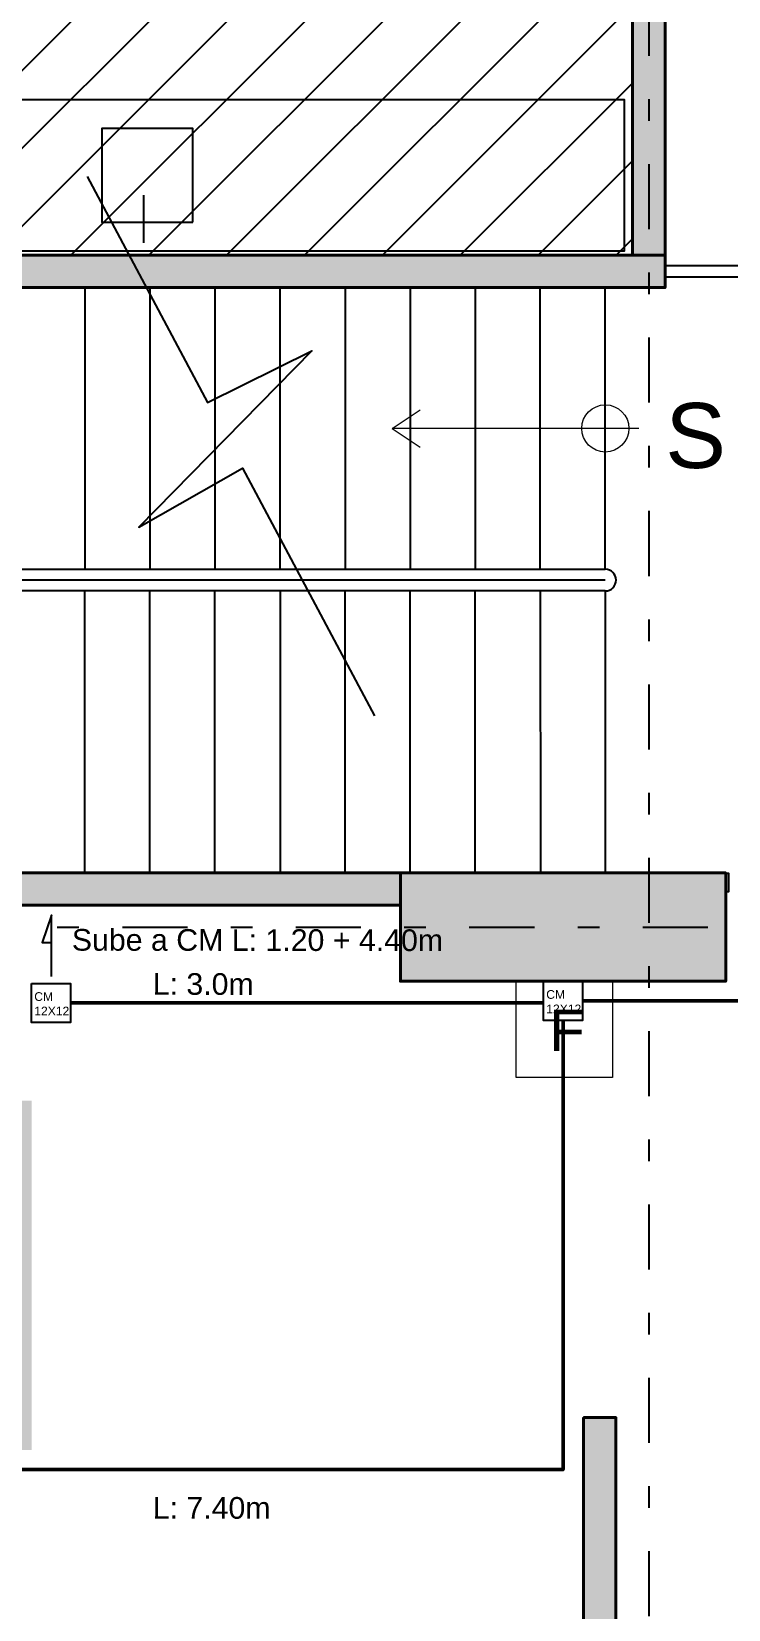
# Model space of a CAD drawing. Header units: millimetres. Extents: x 3781 to 4924, y 1639 to 1721.
# Drawn here: x 4792.36 to 4795.57, y 1655.38 to 1662.66 of the extents above; entities that cross this region are included whole.
import ezdxf
from ezdxf.enums import TextEntityAlignment as Align

# ---------------------------------------------------------------- set-up
doc = ezdxf.new("R2010")
doc.units = ezdxf.units.MM
for name, pattern in [('CENTER', [0.7, 0.3, -0.2, 0, -0.2]), ('DASHED2', [9.524999999999995, 6.349999999999998, -3.174999999999998]), ('HIDDEN', [0.375, 0.25, -0.125])]:
    doc.linetypes.add(name, pattern=pattern)
for name, color, linetype in [('1amobla', 2, 'Continuous'), ('A-HATCH CONCRETO', 8, 'Continuous'), ('AMOBLAMIENTO', 1, 'Continuous'), ('AREA PARQUEO', 51, 'Continuous'), ('AS_GL DETECCION_PISO 1', 7, 'Continuous'), ('AS_GL DETECCION_PISO 2', 7, 'Continuous'), ('EJE-ESTRUCTURA', 1, 'CENTER'), ('F-2', 2, 'Continuous'), ('GG_LAZO CONTROL DRIVERS', 82, 'Continuous'), ('HACHTCOLUMNA', 250, 'Continuous'), ('LINEA-1', 1, 'Continuous'), ('PROYECCION', 1, 'DASHED2')]:
    doc.layers.add(name, color=color, linetype=linetype)
for name, color, linetype, lineweight in [('Estructura', 6, 'Continuous', 40), ('Muro', 4, 'Continuous', 40), ('TEXTOS', 7, 'Continuous', 20)]:
    doc.layers.add(name, color=color, linetype=linetype, lineweight=lineweight)
doc.styles.add('Arial_400', font='arial.ttf')
doc.styles.get("Standard").update_dxf_attribs({"font": 'arial.ttf'})

# ---------------------------------------------------------------- blocks, each defined once
blk = doc.blocks.new('Estructura cubierta')
at = {"layer": 'HACHTCOLUMNA'}
h = blk.add_hatch(color=256, dxfattribs=at)
h.paths.add_polyline_path([(1971.250369642019, -5904.924076078108), (1971.250369641373, -5903.424076081369), (1970.750369640326, -5903.424076081584), (1970.750369640971, -5904.924076078324)])
h.paths.add_polyline_path([(1977.352793372846, -5903.42383677709), (1978.852793369586, -5903.423836777736), (1978.852793369371, -5903.923836778784), (1977.352793372631, -5903.923836778138)])
h.paths.add_polyline_path([(1962.750369687844, -5904.924076074174), (1962.750369687198, -5903.424076077436), (1962.25036968615, -5903.42407607765), (1962.250369686796, -5904.924076074391)])
h.paths.add_polyline_path([(1978.248002289701, -5911.948834048708), (1978.247996607098, -5909.548834110516), (1978.747996608146, -5909.548834110731), (1978.748002290748, -5911.948834048923)])
h.paths.add_polyline_path([(1970.75036967931, -5909.548834110963), (1970.75036968014, -5911.948834048923), (1971.250369680024, -5911.94883405057), (1971.250369679076, -5909.548834110283)])
h.paths.add_polyline_path([(1962.250369689387, -5909.548834110965), (1962.250369690218, -5911.948834048923), (1962.750369690101, -5911.948834050571), (1962.750369689154, -5909.548834110284)])
h.paths.add_polyline_path([(1978.748002271606, -5859.123954560373), (1978.248002272304, -5859.123954558991), (1978.248002272253, -5857.623954558409), (1978.748002270857, -5857.623954559325)])
h.paths.add_polyline_path([(1971.250369663152, -5859.123954557263), (1970.75036966385, -5859.123954555884), (1970.7503696638, -5857.623954555302), (1971.250369662403, -5857.623954556215)])
at = {"layer": 'EJE-ESTRUCTURA'}
for p, q in [((1978.497996631386, -5855.354215785774), (1978.49799660527, -5914.914149221913)), ((1978.498002271553, -5855.354215786886), (1978.498002243985, -5914.91414900909)), ((1952.870491922903, -5903.673836776923), (1984.533174937007, -5903.673836778717))]:
    blk.add_line(p, q, dxfattribs=at)
at = {"layer": 'Estructura'}
blk.add_lwpolyline([(1977.352793372846, -5903.42383677709), (1978.852793369586, -5903.423836777736), (1978.852793369371, -5903.923836778784), (1977.352793372631, -5903.923836778138)], close=True, dxfattribs=at)
blk = doc.blocks.new('AS_Manual Pull Station _Addressable_')
at = {"color": 0, "linetype": 'Continuous', "lineweight": 15}
for p, q in [((-0.1553862822076203, 0.1503553885763041), (0.1402363802923812, 0.1503553885763041)), ((-0.1553862822076203, -0.1452672739236975), (-0.1553862822076203, 0.1503553885763041)), ((0.1402363802923812, 0.1503553885763041), (0.1402363802923812, -0.1452672739236975)), ((0.1402363802923812, -0.1452672739236975), (-0.1553862822076203, -0.1452672739236975))]:
    blk.add_line(p, q, dxfattribs=at)
at = {"color": 0, "linetype": 'Continuous', "lineweight": 15, "style": 'Arial_400'}
blk.add_text('F', height=0.127, dxfattribs=at).set_placement((0, 0), align=Align.MIDDLE_CENTER)
blk = doc.blocks.new('Caja metalica de 12')
at = {"layer": '1amobla', "linetype": 'Continuous', "ltscale": 0.3}
blk.add_lwpolyline([(-1069.691067340418, -2855.356517794578), (-1069.511067340418, -2855.356517794578), (-1069.511067340418, -2855.536517794578), (-1069.691067340418, -2855.536517794578), (-1069.691067340418, -2855.356517794578)], dxfattribs=at)
at = {"layer": '1amobla', "color": 7, "linetype": 'Continuous', "ltscale": 0.3, "insert": (-1069.678574188772, -2855.396843407825), "char_height": 0.04, "width": 0.07915712532667385, "attachment_point": 1}
blk.add_mtext('CM 12X12', dxfattribs=at)

msp = doc.modelspace()

# ---------------------------------------------------------------- hatches: boundary and pattern name
at = {"layer": 'A-HATCH CONCRETO', "ltscale": 0.01}
h = msp.add_hatch(color=256, dxfattribs=at)
h.dxf.hatch_style = 1
h.paths.add_polyline_path([(4792.36025750296, 1656.264474373455), (4792.210232263777, 1656.264474373455), (4792.210051329663, 1657.726110567934), (4792.360076568846, 1657.726110567934)])
h.paths.add_polyline_path([(4792.210163681124, 1657.277382653931), (4792.210163681124, 1657.427407893113), (4791.576492336795, 1657.427407893113), (4791.576492336795, 1657.277382653931)])
h.paths.add_polyline_path([(4790.122532522735, 1657.277055521055), (4790.122532522735, 1657.427080760237), (4790.77649233587, 1657.427407893113), (4790.77649233587, 1657.277382653931)])
h.paths.add_polyline_path([(4788.758666080019, 1657.277319020959), (4788.758666080019, 1657.427344260142), (4789.322532522719, 1657.427671392997), (4789.322532522719, 1657.277646153814)])
h.paths.add_polyline_path([(4787.608743040935, 1656.264533625095), (4787.458717801753, 1656.264533625095), (4787.458669649133, 1657.277354298127), (4787.608694888316, 1657.277354298127)])
h.paths.add_polyline_path([(4787.458717801753, 1656.264533625095), (4792.36025750296, 1656.264474373455), (4792.360257507602, 1656.114470172002), (4787.458717806394, 1656.114529423527)])
h.paths.add_polyline_path([(4789.061892998431, 1656.264674240174), (4788.911867759249, 1656.264674240174), (4788.911819606628, 1657.277494913205), (4789.061844845812, 1657.277494913205)])
h.paths.add_polyline_path([(4790.711075250696, 1656.264574306814), (4790.561050011513, 1656.264574306814), (4790.560997892717, 1657.277355892535), (4790.7110231319, 1657.277355892535)])
h.paths.add_polyline_path([(4792.341525957945, 1658.628480194523), (4792.341539732225, 1658.628504525774), (4792.191490630359, 1658.628504525774), (4792.19147685608, 1658.628480194523)], flags=17)
h.paths.add_polyline_path([(4794.061089815345, 1658.778509475967), (4790.409582003326, 1658.778458445008), (4790.409581998685, 1658.628454243556), (4794.061089810702, 1658.628505274398)])
h.paths.add_polyline_path([(4790.409582874994, 1658.778496569508), (4790.409788992636, 1662.502248308514), (4790.559793194088, 1662.502248313154), (4790.559587076563, 1658.778496574149)])
h.paths.add_polyline_path([(4787.46082855809, 1659.727553216045), (4789.508713168469, 1659.727538901996), (4789.50871317311, 1659.577534700544), (4788.558713168468, 1659.577538901996), (4788.558713168468, 1658.777538901996), (4788.408713168468, 1658.778494660005), (4788.408713168468, 1659.577543963872), (4787.460828562731, 1659.577549014476)])
h.paths.add_polyline_path([(4795.281321580377, 1661.628365757656), (4790.559829522251, 1661.62845884448), (4790.55982951761, 1661.478454643027), (4795.281321575736, 1661.478361556087)])
h.paths.add_polyline_path([(4791.869389255469, 1661.62844316055), (4791.869752381815, 1662.659551717001), (4792.019756583267, 1662.659551721641), (4792.019393457038, 1661.628443165191)])
h.paths.add_polyline_path([(4788.308232844574, 1662.502427862934), (4788.308232844574, 1662.65242786038), (4790.559918966492, 1662.652244893911), (4790.559918966492, 1662.502244896466)])
h.paths.add_polyline_path([(4795.131321544968, 1661.628404353584), (4795.131683966732, 1668.152694975916), (4795.281688168185, 1668.152694980557), (4795.281325746537, 1661.628404358225)])
h.paths.add_polyline_path([(4796.484654876339, 1661.628385026081), (4799.059440618134, 1661.62844610972), (4799.059440622776, 1661.478441908268), (4796.48465488098, 1661.478380824512)])
h.paths.add_polyline_path([(4796.564703108467, 1661.478382504948), (4796.564816408476, 1658.678561495195), (4796.714865510342, 1658.678561495195), (4796.714752097194, 1661.478382820324)])
h.paths.add_polyline_path([(4797.617233454408, 1658.828625720341), (4798.660417403714, 1658.82864186162), (4798.660417403714, 1658.678592759754), (4797.617233454408, 1658.678576618476)])
h.paths.add_polyline_path([(4796.714785183221, 1657.519540050604), (4798.66042669234, 1657.519563881452), (4798.66042669234, 1657.369514779586), (4796.714785183221, 1657.369490948739)])
h.paths.add_polyline_path([(4796.564735744305, 1656.368783765859), (4796.565017081051, 1657.519540053939), (4796.715066182916, 1657.519540053939), (4796.714784846172, 1656.368783765859)])
h.paths.add_polyline_path([(4798.660420879478, 1656.26448303583), (4798.660459627235, 1655.368789080471), (4798.510410525369, 1655.368789080471), (4798.510371777611, 1656.26448303583)])
h.paths.add_polyline_path([(4798.660435516602, 1656.264483035716), (4799.10744278127, 1656.264489833702), (4799.10744278127, 1656.114440731836), (4798.660435516602, 1656.114433933851)])
h.paths.add_polyline_path([(4799.257491883091, 1656.264489833702), (4799.25751686786, 1655.064489833702), (4799.107467765994, 1655.064489833702), (4799.107442781225, 1656.264489833702)])
h.paths.add_polyline_path([(4796.714903604317, 1655.368783765674), (4799.10744278127, 1655.368790563667), (4799.10744278127, 1655.218741461801), (4796.714903604317, 1655.218734663809)])
h.paths.add_polyline_path([(4796.564735744305, 1655.368783765859), (4796.565014186677, 1654.172413839799), (4796.715063288543, 1654.172413839799), (4796.714784846172, 1655.368783765859)])
h.paths.add_polyline_path([(4795.955789585601, 1654.172285542422), (4796.714787944483, 1654.172423677855), (4796.714787944483, 1654.022374575989), (4795.955789585601, 1654.022236440557)])
h.paths.add_polyline_path([(4794.904886506521, 1656.264455027987), (4794.906309635299, 1652.652887706397), (4795.056358737165, 1652.652887706397), (4795.054935608387, 1656.264455027987)])
h.paths.add_polyline_path([(4795.055789597658, 1654.172254946349), (4795.055760007508, 1654.172323261626), (4795.055760007508, 1654.02227415976), (4795.055789597658, 1654.022205844484)], flags=17)
h.paths.add_polyline_path([(4797.305826397183, 1654.172342961066), (4799.107450457391, 1654.172423677857), (4799.107450457391, 1654.022374575991), (4797.305826397183, 1654.022293859201)])
h.paths.add_polyline_path([(4798.691572549634, 1651.85650886418), (4798.691597088599, 1650.352842777212), (4798.541547986733, 1650.352842777212), (4798.541523447768, 1651.85650886418)])
h.paths.add_polyline_path([(4798.691575565594, 1651.85651965094), (4799.107453960503, 1651.85655992703), (4799.107453960503, 1651.706510825164), (4798.691575565594, 1651.706470549075)])
h.paths.add_polyline_path([(4799.257499553632, 1651.856550706797), (4799.257524092598, 1650.352884619829), (4799.107474990732, 1650.352884619829), (4799.107450451767, 1651.856550706797)])
h.paths.add_polyline_path([(4795.456298769885, 1650.352861786884), (4799.257499552152, 1650.352884619829), (4799.257499552152, 1650.202835517962), (4795.456298769885, 1650.202812685017)])
h.paths.add_polyline_path([(4794.956363365203, 1650.202834794136), (4794.956298768673, 1650.252888523912), (4795.456266471638, 1650.25288852404), (4795.456331068168, 1650.202834794264)])
h.paths.add_polyline_path([(4794.956363365203, 1650.202834794136), (4794.906309635428, 1650.202770197606), (4794.906309635299, 1652.652855822565), (4794.956363365075, 1652.652920419095)])
at = {"layer": 'A-HATCH CONCRETO', "linetype": 'HIDDEN', "ltscale": 0.3, "true_color": 0xa953a0, "transparency": 33554559}
h = msp.add_hatch(dxfattribs=at)
h.set_pattern_fill('ANSI31', color=215, scale=0.08, style=0)
h.set_pattern_definition([(45, (2856.708296437967, 4562.201722231335), (-0.1796051224213831, 0.1796051224213831), [])])
h.paths.add_polyline_path([(4788.308232844574, 1662.65242786038), (4790.559918966492, 1662.65242786038), (4790.559900896407, 1661.628485027968), (4791.869389107806, 1661.628023864431), (4795.131321513766, 1661.627842665376), (4795.131321311927, 1668.152694975905), (4789.15823342868, 1668.152712629599), (4789.15823342868, 1668.005082330013), (4788.308232844574, 1668.005082330013)])

# ---------------------------------------------------------------- linework, layer by layer
at = {"linetype": 'ByBlock', "ltscale": 0.3}
msp.add_lwpolyline([(4788.308232844574, 1662.65242786038), (4790.559918966492, 1662.65242786038), (4790.559900896407, 1661.628485027968), (4791.869389107806, 1661.628023864431), (4795.131321513766, 1661.627842665376), (4795.131321311927, 1668.152694975905), (4789.15823342868, 1668.152712629599), (4789.15823342868, 1668.005082330013), (4788.308232844574, 1668.005082330013), (4788.308232844574, 1662.65242786038)], dxfattribs=at)
at = {"layer": '1amobla', "color": 7, "linetype": 'Continuous', "ltscale": 0.3, "true_color": 0xffffff, "elevation": -1207.545492033964}
for points in [[(4794.72107358293, 1658.276964492818), (4794.901073582931, 1658.276964492818), (4794.901073582931, 1658.096964492818), (4794.72107358293, 1658.096964492818), (4794.72107358293, 1658.276964492818)], [(4794.72107358293, 1658.276964492818), (4794.901073582931, 1658.276964492818), (4794.901073582931, 1658.096964492818), (4794.72107358293, 1658.096964492818), (4794.72107358293, 1658.276964492818)], [(4794.721112292395, 1658.276991090413), (4794.901112292394, 1658.276991090413), (4794.901112292394, 1658.096991090412), (4794.721112292395, 1658.096991090412), (4794.721112292395, 1658.276991090413)], [(4794.721112292395, 1658.276991090413), (4794.901112292394, 1658.276991090413), (4794.901112292394, 1658.096991090412), (4794.721112292395, 1658.096991090412), (4794.721112292395, 1658.276991090413)], [(4794.721112292395, 1658.276990143022), (4794.901112292394, 1658.276990143022), (4794.901112292394, 1658.096990143022), (4794.721112292395, 1658.096990143022), (4794.721112292395, 1658.276990143022)], [(4794.721112292395, 1658.276990143022), (4794.901112292394, 1658.276990143022), (4794.901112292394, 1658.096990143022), (4794.721112292395, 1658.096990143022), (4794.721112292395, 1658.276990143022)], [(4794.721112292395, 1658.276990143061), (4794.901112292394, 1658.276990143061), (4794.901112292394, 1658.096990143061), (4794.721112292395, 1658.096990143061), (4794.721112292395, 1658.276990143061)]]:
    msp.add_lwpolyline(points, dxfattribs=at)
at = {"layer": '1amobla', "color": 7, "linetype": 'Continuous', "ltscale": 0.3, "true_color": 0xffffff}
msp.add_lwpolyline([(4792.46025970245, 1652.712892755462), (4792.460259704116, 1652.562888902609), (4794.906344719284, 1652.563852776094), (4794.904886506521, 1656.264455027987), (4795.054935585088, 1656.264514154439), (4795.054935585088, 1654.172121589686)], dxfattribs=at)
at = {"layer": 'AMOBLAMIENTO'}
msp.add_line((4792.878159065799, 1661.68493213583), (4792.878159065799, 1661.904263434537), dxfattribs=at)
for points in [[(4792.066046122042, 1661.646584083043), (4792.066046122042, 1662.346584083043), (4795.093707160639, 1662.346584083043), (4795.093707160639, 1661.646584083043)], [(4793.103959764887, 1661.780684584131), (4793.103959764887, 1662.213157658645), (4792.684132538219, 1662.213157658645), (4792.684132538219, 1661.780684584131)]]:
    msp.add_lwpolyline(points, close=True, dxfattribs=at)
at = {"layer": 'AREA PARQUEO', "color": 2}
for p, q in [((4792.60596034112, 1661.478471618409), (4792.605960339888, 1660.178653550875)), ((4792.90596034303, 1661.478471618152), (4792.905960340453, 1660.178653550293)), ((4793.205960340748, 1661.478471616961), (4793.2059603389, 1660.178653549709)), ((4793.505960339972, 1660.178653549122), (4793.50596034126, 1661.478471618098)), ((4793.805960341191, 1661.478471617376), (4793.805960340463, 1660.17865354854)), ((4794.105960345661, 1661.47847161665), (4794.105960342916, 1660.178653547953)), ((4794.405960341283, 1661.478471616857), (4794.405960340668, 1660.178653547368)), ((4794.705960339501, 1660.178653546786), (4794.705960340071, 1661.478627525611)), ((4795.005960338583, 1660.178653553905), (4795.005960338302, 1661.478471623579)), ((4792.005960342071, 1660.178653551923), (4795.005960340394, 1660.178653562652)), ((4795.005960340791, 1660.128653555023), (4792.005960342071, 1660.128653552)), ((4795.005960340325, 1660.078653555209), (4792.005960342071, 1660.078653551954)), ((4792.605960339957, 1658.77883548507), (4792.605960339842, 1660.078653552603)), ((4792.905960341866, 1658.778835485072), (4792.905960340406, 1660.078653552931)), ((4793.205960339585, 1658.778835486004), (4793.205960338852, 1660.078653553256)), ((4793.505960339925, 1660.07865355358), (4793.505960340097, 1658.778835484604)), ((4793.805960340027, 1658.778835485072), (4793.805960340416, 1660.078653553908)), ((4794.105960344497, 1658.778835485536), (4794.105960342868, 1660.078653554232)), ((4794.40596034012, 1658.77883548507), (4794.405960340621, 1660.078653554558)), ((4794.705960339454, 1660.078653554886), (4794.706782995456, 1658.777565056512)), ((4795.005960338537, 1660.078653562914), (4795.005960337139, 1658.778835493241))]:
    msp.add_line(p, q, dxfattribs=at)
msp.add_arc((4795.005960340394, 1660.128653562729), 0.0499999999227718, 270.0000000333505, 90.00000003329842, dxfattribs=at)
at = {"layer": 'AS_GL DETECCION_PISO 2', "color": 5, "linetype": 'Continuous', "lineweight": 50}
for p, q in [((4792.540108972868, 1658.177321685254), (4794.72107358293, 1658.177321685254, -1207.545492033964)), ((4794.90107358293, 1658.186991090412, -1207.545492033964), (4796.384855118185, 1658.186991090412))]:
    msp.add_line(p, q, dxfattribs=at)
msp.add_lwpolyline([(4790.561022619355, 1656.024493009734), (4794.81107358293, 1656.024493009734), (4794.81107358293, 1658.096964492818)], dxfattribs=at)
at = {"layer": 'F-2'}
msp.add_lwpolyline([(4795.281321578512, 1661.578715769704), (4795.281321577602, 1661.528011544039), (4796.48465487867, 1661.528030812697), (4796.484654878648, 1661.578735037896)], close=True, dxfattribs=at)
msp.add_lwpolyline([(4795.561089809795, 1658.776938353123), (4795.573765866269, 1658.776938353005), (4795.573765866733, 1658.689793477804), (4795.561089810491, 1658.689793476526)], dxfattribs=at)
at = {"layer": 'GG_LAZO CONTROL DRIVERS', "ltscale": 0.3}
msp.add_lwpolyline([(4792.451898261603, 1658.298896134386), (4792.451898261603, 1658.582276072689), (4792.408594423518, 1658.456420223039), (4792.451898261603, 1658.456420223039)], dxfattribs=at)
at = {"layer": 'LINEA-1'}
msp.add_lwpolyline([(4792.616464572508, 1661.991210781004), (4793.172292985068, 1660.947561050069), (4793.652987126879, 1661.186159984646), (4792.854463907155, 1660.372116323527), (4793.333443259302, 1660.644977669365), (4793.941623892931, 1659.503028929775)], dxfattribs=at)
at = {"layer": 'Muro'}
for points in [[(4795.131321544968, 1661.628404353584), (4795.131683966732, 1668.152694975916), (4795.281688168185, 1668.152694980557), (4795.281325746537, 1661.628404358225)], [(4795.281321580377, 1661.628365757656), (4790.559829522251, 1661.62845884448), (4790.55982951761, 1661.478454643027), (4795.281321575736, 1661.478361556087)], [(4794.061089815345, 1658.778509475967), (4790.409582003326, 1658.778458445008), (4790.409581998685, 1658.628454243556), (4794.061089810702, 1658.628505274398)], [(4794.904886506521, 1656.264455027987), (4794.906309635299, 1652.652887706397), (4795.056358737165, 1652.652887706397), (4795.054935608387, 1656.264455027987)]]:
    msp.add_lwpolyline(points, close=True, dxfattribs=at)
at = {"layer": 'PROYECCION', "color": 2, "ltscale": 0.1}
msp.add_lwpolyline([(4787.460859526349, 1661.628501760823), (4790.459517724204, 1661.628486799487), (4795.131321541697, 1661.628404353587), (4795.131681697477, 1668.152697985589), (4790.459764440972, 1668.152882304315), (4790.459487586469, 1677.487328566337), (4790.459487586469, 1677.487328566337), (4790.459496478712, 1697.536587650765), (4775.836440654616, 1697.536586355722), (4775.836432685103, 1662.842428949305), (4779.208666119813, 1662.842428949305), (4779.208666121087, 1658.777660995881), (4787.46081654196, 1658.777631303624)], close=True, dxfattribs=at)
at = {"layer": 'TEXTOS'}
for points in [[(4795.160392640855, 1660.828562594632), (4794.023218038288, 1660.828562591836), (4794.152949641842, 1660.915003368778)], [(4795.160392643533, 1660.828562591372), (4794.023218038288, 1660.828562591836), (4794.152949641721, 1660.742121814432)]]:
    msp.add_lwpolyline(points, dxfattribs=at)
msp.add_circle((4795.005960338443, 1660.828562588742), 0.1088799229861706, dxfattribs=at)

# ---------------------------------------------------------------- block references
at = {"layer": '1amobla', "color": 7, "linetype": 'Continuous', "true_color": 0xffffff}
for p in [(5862.051176313285, 4513.623839479832), (5864.412179632813, 4513.63350793764, -1207.545492033964)]:
    msp.add_blockref('Caja metalica de 12', p, dxfattribs=at)
at = {"layer": 'AS_GL DETECCION_PISO 1', "color": 6, "linetype": 'Continuous', "xscale": 1.5, "yscale": 1.5, "zscale": 1.5}
msp.add_blockref('AS_Manual Pull Station _Addressable_', (4794.828789348736, 1658.051458007548, -1207.545492033964), dxfattribs=at)
at = {"layer": 'Muro'}
msp.add_blockref('Estructura cubierta', (2816.708296437966, 7562.201722231335), dxfattribs=at)

# ---------------------------------------------------------------- texts
at = {"layer": 'TEXTOS'}
for s, height, rotation, p in [('S', 0.3, 359.9331414428116, (4795.282653862871, 1660.646025155545)), ('Sube a CM L: 1.20 + 4.40m', 0.1, 359.9331414428377, (4792.545817912305, 1658.418795155732)), ('L: 3.0m', 0.1, 359.9331414428377, (4792.918724679286, 1658.215236774096)), ('L: 7.40m', 0.1, 359.9331414428377, (4792.918724679286, 1655.798186766567))]:
    msp.add_text(s, height=height, rotation=rotation, dxfattribs=at).set_placement(p)

doc.saveas('drawing.dxf')
